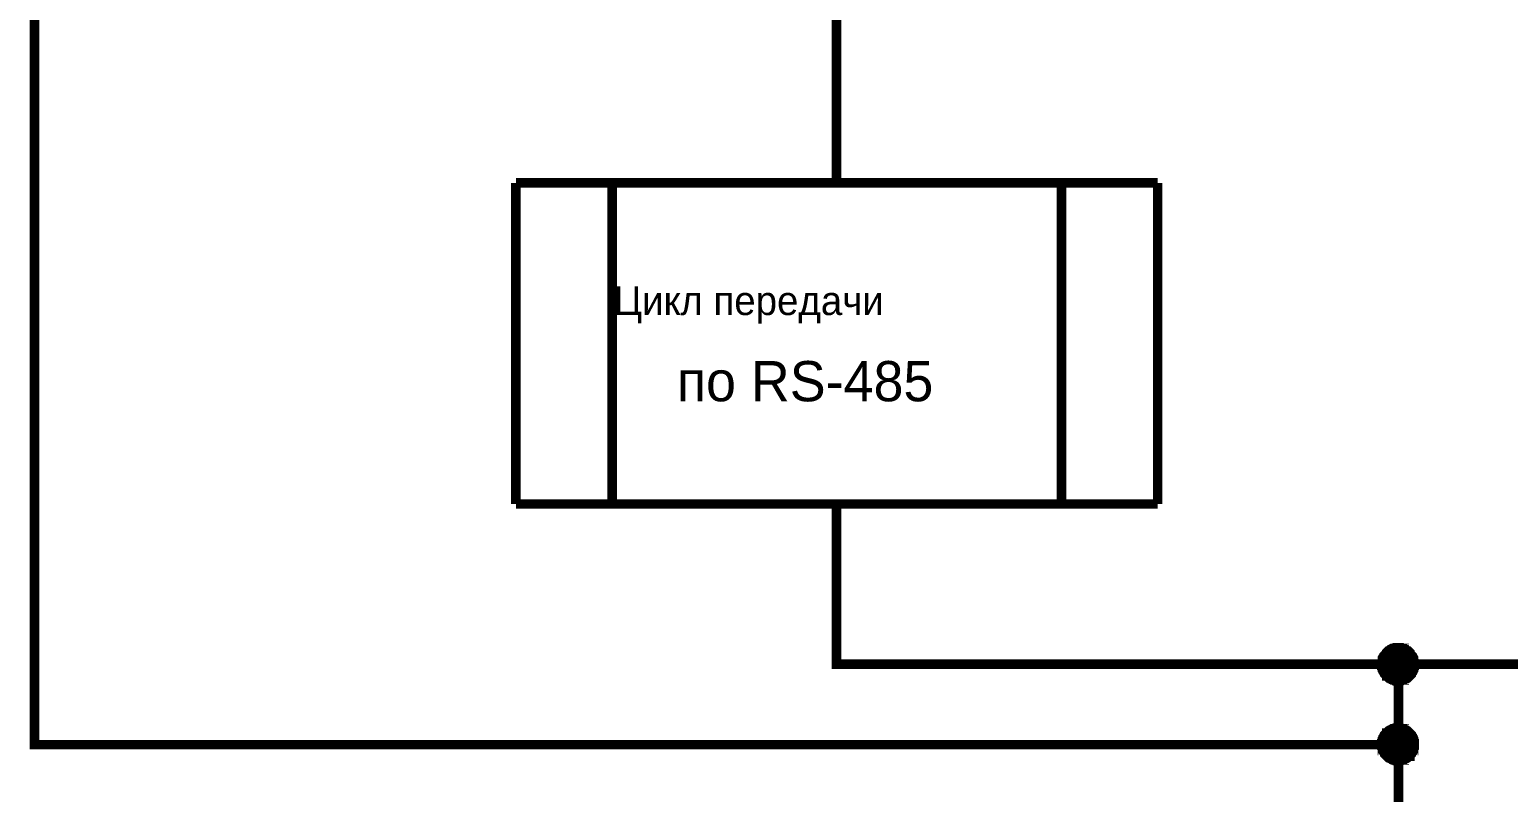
# Model space of a CAD drawing. Header units: inches. Extents: x 0 to 594, y 0 to 420.
# Drawn here: x 509.86 to 555.95, y 86 to 109.78 of the extents above; entities that cross this region are included whole.
import ezdxf

# ---------------------------------------------------------------- set-up
doc = ezdxf.new("R2010")
doc.units = ezdxf.units.IN
doc.layers.add('Sheet', color=255, linetype='Continuous')

msp = doc.modelspace()

# ---------------------------------------------------------------- linework, layer by layer
at = {"layer": 'Sheet'}
for points, const_width in [([(542.507, 232.487), (510.007, 232.487), (510.007, 87.485), (552.519, 87.485)], 0.3), ([(572.52, 132.482), (572.52, 89.994), (552.519, 89.994)], 0.3), ([(535.003, 114.989), (535.003, 105)], 0.3), ([(525.014, 94.988), (525.014, 105)], 0.3), ([(525.014, 105), (545.015, 105)], 0.3), ([(528.015, 105), (528.015, 94.988)], 0.3), ([(542.014, 105), (542.014, 94.988)], 0.3), ([(545.015, 105), (545.015, 94.988)], 0.3), ([(545.015, 94.988), (525.014, 94.988)], 0.3), ([(535.003, 94.988), (535.003, 89.994), (552.519, 89.994), (552.519, 87.485), (552.519, 84.999)], 0.3), ([(552.003, 89.994), (552.003, 90.016), (552.003, 90.038), (552.003, 90.061), (552.003, 90.083), (552.026, 90.128), (552.026, 90.15), (552.026, 90.173), (552.048, 90.195), (552.048, 90.218), (552.071, 90.24), (552.071, 90.262), (552.093, 90.285), (552.093, 90.285), (552.115, 90.307), (552.138, 90.33), (552.16, 90.352), (552.16, 90.374), (552.183, 90.397), (552.205, 90.397), (552.227, 90.419), (552.25, 90.442), (552.272, 90.442), (552.295, 90.464), (552.317, 90.464), (552.339, 90.486), (552.362, 90.486), (552.384, 90.486), (552.407, 90.509), (552.429, 90.509), (552.474, 90.509), (552.496, 90.509), (552.519, 90.509)], 0.3), ([(552.003, 89.994), (552.003, 90.016), (552.003, 90.038), (552.003, 90.061), (552.003, 90.083), (552.026, 90.128), (552.026, 90.15), (552.026, 90.173), (552.048, 90.195), (552.048, 90.218), (552.071, 90.24), (552.071, 90.262), (552.093, 90.285), (552.093, 90.285), (552.115, 90.307), (552.138, 90.33), (552.16, 90.352), (552.16, 90.374), (552.183, 90.397), (552.205, 90.397), (552.227, 90.419), (552.25, 90.442), (552.272, 90.442), (552.295, 90.464), (552.317, 90.464), (552.339, 90.486), (552.362, 90.486), (552.384, 90.486), (552.407, 90.509), (552.429, 90.509), (552.474, 90.509), (552.496, 90.509), (552.519, 90.509)], 0.3), ([(552.003, 89.994), (552.003, 90.016), (552.003, 90.038), (552.003, 90.061), (552.003, 90.083), (552.026, 90.128), (552.026, 90.15), (552.026, 90.173), (552.048, 90.195), (552.048, 90.218), (552.071, 90.24), (552.071, 90.262), (552.093, 90.285), (552.093, 90.285), (552.115, 90.307), (552.138, 90.33), (552.16, 90.352), (552.16, 90.374), (552.183, 90.397), (552.205, 90.397), (552.227, 90.419), (552.25, 90.442), (552.272, 90.442), (552.295, 90.464), (552.317, 90.464), (552.339, 90.486), (552.362, 90.486), (552.384, 90.486), (552.407, 90.509), (552.429, 90.509), (552.474, 90.509), (552.496, 90.509), (552.519, 90.509)], 0.3), ([(552.003, 89.994), (552.003, 90.016), (552.003, 90.038), (552.003, 90.061), (552.003, 90.083), (552.026, 90.128), (552.026, 90.15), (552.026, 90.173), (552.048, 90.195), (552.048, 90.218), (552.071, 90.24), (552.071, 90.262), (552.093, 90.285), (552.093, 90.285), (552.115, 90.307), (552.138, 90.33), (552.16, 90.352), (552.16, 90.374), (552.183, 90.397), (552.205, 90.397), (552.227, 90.419), (552.25, 90.442), (552.272, 90.442), (552.295, 90.464), (552.317, 90.464), (552.339, 90.486), (552.362, 90.486), (552.384, 90.486), (552.407, 90.509), (552.429, 90.509), (552.474, 90.509), (552.496, 90.509), (552.519, 90.509)], 0.3), ([(552.003, 89.994), (552.003, 90.016), (552.003, 90.038), (552.003, 90.061), (552.003, 90.083), (552.026, 90.128), (552.026, 90.15), (552.026, 90.173), (552.048, 90.195), (552.048, 90.218), (552.071, 90.24), (552.071, 90.262), (552.093, 90.285), (552.093, 90.285), (552.115, 90.307), (552.138, 90.33), (552.16, 90.352), (552.16, 90.374), (552.183, 90.397), (552.205, 90.397), (552.227, 90.419), (552.25, 90.442), (552.272, 90.442), (552.295, 90.464), (552.317, 90.464), (552.339, 90.486), (552.362, 90.486), (552.384, 90.486), (552.407, 90.509), (552.429, 90.509), (552.474, 90.509), (552.496, 90.509), (552.519, 90.509)], 0.0991), ([(552.003, 89.994), (552.003, 90.016), (552.003, 90.038), (552.003, 90.061), (552.003, 90.083), (552.026, 90.128), (552.026, 90.15), (552.026, 90.173), (552.048, 90.195), (552.048, 90.218), (552.071, 90.24), (552.071, 90.262), (552.093, 90.285), (552.093, 90.285), (552.115, 90.307), (552.138, 90.33), (552.16, 90.352), (552.16, 90.374), (552.183, 90.397), (552.205, 90.397), (552.227, 90.419), (552.25, 90.442), (552.272, 90.442), (552.295, 90.464), (552.317, 90.464), (552.339, 90.486), (552.362, 90.486), (552.384, 90.486), (552.407, 90.509), (552.429, 90.509), (552.474, 90.509), (552.496, 90.509), (552.519, 90.509)], 0.0991), ([(552.003, 89.994), (552.003, 90.016), (552.003, 90.038), (552.003, 90.061), (552.003, 90.083), (552.026, 90.128), (552.026, 90.15), (552.026, 90.173), (552.048, 90.195), (552.048, 90.218), (552.071, 90.24), (552.071, 90.262), (552.093, 90.285), (552.093, 90.285), (552.115, 90.307), (552.138, 90.33), (552.16, 90.352), (552.16, 90.374), (552.183, 90.397), (552.205, 90.397), (552.227, 90.419), (552.25, 90.442), (552.272, 90.442), (552.295, 90.464), (552.317, 90.464), (552.339, 90.486), (552.362, 90.486), (552.384, 90.486), (552.407, 90.509), (552.429, 90.509), (552.474, 90.509), (552.496, 90.509), (552.519, 90.509)], 0.0991), ([(552.003, 89.994), (552.003, 90.016), (552.003, 90.038), (552.003, 90.061), (552.003, 90.083), (552.026, 90.128), (552.026, 90.15), (552.026, 90.173), (552.048, 90.195), (552.048, 90.218), (552.071, 90.24), (552.071, 90.262), (552.093, 90.285), (552.093, 90.285), (552.115, 90.307), (552.138, 90.33), (552.16, 90.352), (552.16, 90.374), (552.183, 90.397), (552.205, 90.397), (552.227, 90.419), (552.25, 90.442), (552.272, 90.442), (552.295, 90.464), (552.317, 90.464), (552.339, 90.486), (552.362, 90.486), (552.384, 90.486), (552.407, 90.509), (552.429, 90.509), (552.474, 90.509), (552.496, 90.509), (552.519, 90.509)], 0.0991), ([(552.519, 90.509), (552.519, 90.509)], 0.3), ([(552.519, 90.509), (552.541, 90.509), (552.563, 90.509), (552.586, 90.509), (552.608, 90.509), (552.631, 90.486), (552.653, 90.486), (552.698, 90.486), (552.698, 90.464), (552.72, 90.464), (552.743, 90.442), (552.765, 90.442), (552.787, 90.419), (552.81, 90.397), (552.832, 90.397), (552.855, 90.374), (552.877, 90.352), (552.877, 90.33), (552.899, 90.307), (552.922, 90.285), (552.922, 90.285), (552.944, 90.262), (552.944, 90.24), (552.967, 90.218), (552.967, 90.195), (552.989, 90.173), (552.989, 90.15), (552.989, 90.128), (553.011, 90.083), (553.011, 90.061), (553.011, 90.038), (553.011, 90.016), (553.011, 89.994)], 0.3), ([(552.519, 90.509), (552.519, 90.509)], 0.3), ([(552.519, 90.509), (552.541, 90.509), (552.563, 90.509), (552.586, 90.509), (552.608, 90.509), (552.631, 90.486), (552.653, 90.486), (552.698, 90.486), (552.698, 90.464), (552.72, 90.464), (552.743, 90.442), (552.765, 90.442), (552.787, 90.419), (552.81, 90.397), (552.832, 90.397), (552.855, 90.374), (552.877, 90.352), (552.877, 90.33), (552.899, 90.307), (552.922, 90.285), (552.922, 90.285), (552.944, 90.262), (552.944, 90.24), (552.967, 90.218), (552.967, 90.195), (552.989, 90.173), (552.989, 90.15), (552.989, 90.128), (553.011, 90.083), (553.011, 90.061), (553.011, 90.038), (553.011, 90.016), (553.011, 89.994)], 0.3), ([(552.519, 90.509), (552.519, 90.509)], 0.3), ([(552.519, 90.509), (552.541, 90.509), (552.563, 90.509), (552.586, 90.509), (552.608, 90.509), (552.631, 90.486), (552.653, 90.486), (552.698, 90.486), (552.698, 90.464), (552.72, 90.464), (552.743, 90.442), (552.765, 90.442), (552.787, 90.419), (552.81, 90.397), (552.832, 90.397), (552.855, 90.374), (552.877, 90.352), (552.877, 90.33), (552.899, 90.307), (552.922, 90.285), (552.922, 90.285), (552.944, 90.262), (552.944, 90.24), (552.967, 90.218), (552.967, 90.195), (552.989, 90.173), (552.989, 90.15), (552.989, 90.128), (553.011, 90.083), (553.011, 90.061), (553.011, 90.038), (553.011, 90.016), (553.011, 89.994)], 0.3), ([(552.519, 90.509), (552.519, 90.509)], 0.3), ([(552.519, 90.509), (552.541, 90.509), (552.563, 90.509), (552.586, 90.509), (552.608, 90.509), (552.631, 90.486), (552.653, 90.486), (552.698, 90.486), (552.698, 90.464), (552.72, 90.464), (552.743, 90.442), (552.765, 90.442), (552.787, 90.419), (552.81, 90.397), (552.832, 90.397), (552.855, 90.374), (552.877, 90.352), (552.877, 90.33), (552.899, 90.307), (552.922, 90.285), (552.922, 90.285), (552.944, 90.262), (552.944, 90.24), (552.967, 90.218), (552.967, 90.195), (552.989, 90.173), (552.989, 90.15), (552.989, 90.128), (553.011, 90.083), (553.011, 90.061), (553.011, 90.038), (553.011, 90.016), (553.011, 89.994)], 0.3), ([(552.519, 90.509), (552.519, 90.509)], 0.0991), ([(552.519, 90.509), (552.541, 90.509), (552.563, 90.509), (552.586, 90.509), (552.608, 90.509), (552.631, 90.486), (552.653, 90.486), (552.698, 90.486), (552.698, 90.464), (552.72, 90.464), (552.743, 90.442), (552.765, 90.442), (552.787, 90.419), (552.81, 90.397), (552.832, 90.397), (552.855, 90.374), (552.877, 90.352), (552.877, 90.33), (552.899, 90.307), (552.922, 90.285), (552.922, 90.285), (552.944, 90.262), (552.944, 90.24), (552.967, 90.218), (552.967, 90.195), (552.989, 90.173), (552.989, 90.15), (552.989, 90.128), (553.011, 90.083), (553.011, 90.061), (553.011, 90.038), (553.011, 90.016), (553.011, 89.994)], 0.0991), ([(552.519, 90.509), (552.519, 90.509)], 0.0991), ([(552.519, 90.509), (552.541, 90.509), (552.563, 90.509), (552.586, 90.509), (552.608, 90.509), (552.631, 90.486), (552.653, 90.486), (552.698, 90.486), (552.698, 90.464), (552.72, 90.464), (552.743, 90.442), (552.765, 90.442), (552.787, 90.419), (552.81, 90.397), (552.832, 90.397), (552.855, 90.374), (552.877, 90.352), (552.877, 90.33), (552.899, 90.307), (552.922, 90.285), (552.922, 90.285), (552.944, 90.262), (552.944, 90.24), (552.967, 90.218), (552.967, 90.195), (552.989, 90.173), (552.989, 90.15), (552.989, 90.128), (553.011, 90.083), (553.011, 90.061), (553.011, 90.038), (553.011, 90.016), (553.011, 89.994)], 0.0991), ([(552.519, 90.509), (552.519, 90.509)], 0.0991), ([(552.519, 90.509), (552.541, 90.509), (552.563, 90.509), (552.586, 90.509), (552.608, 90.509), (552.631, 90.486), (552.653, 90.486), (552.698, 90.486), (552.698, 90.464), (552.72, 90.464), (552.743, 90.442), (552.765, 90.442), (552.787, 90.419), (552.81, 90.397), (552.832, 90.397), (552.855, 90.374), (552.877, 90.352), (552.877, 90.33), (552.899, 90.307), (552.922, 90.285), (552.922, 90.285), (552.944, 90.262), (552.944, 90.24), (552.967, 90.218), (552.967, 90.195), (552.989, 90.173), (552.989, 90.15), (552.989, 90.128), (553.011, 90.083), (553.011, 90.061), (553.011, 90.038), (553.011, 90.016), (553.011, 89.994)], 0.0991), ([(552.519, 90.509), (552.519, 90.509)], 0.0991), ([(552.519, 90.509), (552.541, 90.509), (552.563, 90.509), (552.586, 90.509), (552.608, 90.509), (552.631, 90.486), (552.653, 90.486), (552.698, 90.486), (552.698, 90.464), (552.72, 90.464), (552.743, 90.442), (552.765, 90.442), (552.787, 90.419), (552.81, 90.397), (552.832, 90.397), (552.855, 90.374), (552.877, 90.352), (552.877, 90.33), (552.899, 90.307), (552.922, 90.285), (552.922, 90.285), (552.944, 90.262), (552.944, 90.24), (552.967, 90.218), (552.967, 90.195), (552.989, 90.173), (552.989, 90.15), (552.989, 90.128), (553.011, 90.083), (553.011, 90.061), (553.011, 90.038), (553.011, 90.016), (553.011, 89.994)], 0.0991), ([(552.519, 89.478), (552.496, 89.478), (552.474, 89.478), (552.429, 89.478), (552.407, 89.478), (552.384, 89.501), (552.362, 89.501), (552.339, 89.501), (552.317, 89.523), (552.295, 89.523), (552.272, 89.546), (552.25, 89.546), (552.227, 89.568), (552.205, 89.568), (552.183, 89.59), (552.16, 89.613), (552.16, 89.635), (552.138, 89.635), (552.115, 89.658), (552.093, 89.68), (552.093, 89.702), (552.071, 89.725), (552.071, 89.747), (552.048, 89.77), (552.048, 89.792), (552.026, 89.814), (552.026, 89.837), (552.026, 89.859), (552.003, 89.882), (552.003, 89.904), (552.003, 89.949), (552.003, 89.971), (552.003, 89.994)], 0.3), ([(552.003, 89.994), (552.003, 89.994)], 0.3), ([(552.519, 89.478), (552.496, 89.478), (552.474, 89.478), (552.429, 89.478), (552.407, 89.478), (552.384, 89.501), (552.362, 89.501), (552.339, 89.501), (552.317, 89.523), (552.295, 89.523), (552.272, 89.546), (552.25, 89.546), (552.227, 89.568), (552.205, 89.568), (552.183, 89.59), (552.16, 89.613), (552.16, 89.635), (552.138, 89.635), (552.115, 89.658), (552.093, 89.68), (552.093, 89.702), (552.071, 89.725), (552.071, 89.747), (552.048, 89.77), (552.048, 89.792), (552.026, 89.814), (552.026, 89.837), (552.026, 89.859), (552.003, 89.882), (552.003, 89.904), (552.003, 89.949), (552.003, 89.971), (552.003, 89.994)], 0.3), ([(552.003, 89.994), (552.003, 89.994)], 0.3), ([(552.519, 89.478), (552.496, 89.478), (552.474, 89.478), (552.429, 89.478), (552.407, 89.478), (552.384, 89.501), (552.362, 89.501), (552.339, 89.501), (552.317, 89.523), (552.295, 89.523), (552.272, 89.546), (552.25, 89.546), (552.227, 89.568), (552.205, 89.568), (552.183, 89.59), (552.16, 89.613), (552.16, 89.635), (552.138, 89.635), (552.115, 89.658), (552.093, 89.68), (552.093, 89.702), (552.071, 89.725), (552.071, 89.747), (552.048, 89.77), (552.048, 89.792), (552.026, 89.814), (552.026, 89.837), (552.026, 89.859), (552.003, 89.882), (552.003, 89.904), (552.003, 89.949), (552.003, 89.971), (552.003, 89.994)], 0.3), ([(552.003, 89.994), (552.003, 89.994)], 0.3), ([(552.519, 89.478), (552.496, 89.478), (552.474, 89.478), (552.429, 89.478), (552.407, 89.478), (552.384, 89.501), (552.362, 89.501), (552.339, 89.501), (552.317, 89.523), (552.295, 89.523), (552.272, 89.546), (552.25, 89.546), (552.227, 89.568), (552.205, 89.568), (552.183, 89.59), (552.16, 89.613), (552.16, 89.635), (552.138, 89.635), (552.115, 89.658), (552.093, 89.68), (552.093, 89.702), (552.071, 89.725), (552.071, 89.747), (552.048, 89.77), (552.048, 89.792), (552.026, 89.814), (552.026, 89.837), (552.026, 89.859), (552.003, 89.882), (552.003, 89.904), (552.003, 89.949), (552.003, 89.971), (552.003, 89.994)], 0.3), ([(552.003, 89.994), (552.003, 89.994)], 0.3), ([(552.519, 89.478), (552.496, 89.478), (552.474, 89.478), (552.429, 89.478), (552.407, 89.478), (552.384, 89.501), (552.362, 89.501), (552.339, 89.501), (552.317, 89.523), (552.295, 89.523), (552.272, 89.546), (552.25, 89.546), (552.227, 89.568), (552.205, 89.568), (552.183, 89.59), (552.16, 89.613), (552.16, 89.635), (552.138, 89.635), (552.115, 89.658), (552.093, 89.68), (552.093, 89.702), (552.071, 89.725), (552.071, 89.747), (552.048, 89.77), (552.048, 89.792), (552.026, 89.814), (552.026, 89.837), (552.026, 89.859), (552.003, 89.882), (552.003, 89.904), (552.003, 89.949), (552.003, 89.971), (552.003, 89.994)], 0.0991), ([(552.003, 89.994), (552.003, 89.994)], 0.0991), ([(552.519, 89.478), (552.496, 89.478), (552.474, 89.478), (552.429, 89.478), (552.407, 89.478), (552.384, 89.501), (552.362, 89.501), (552.339, 89.501), (552.317, 89.523), (552.295, 89.523), (552.272, 89.546), (552.25, 89.546), (552.227, 89.568), (552.205, 89.568), (552.183, 89.59), (552.16, 89.613), (552.16, 89.635), (552.138, 89.635), (552.115, 89.658), (552.093, 89.68), (552.093, 89.702), (552.071, 89.725), (552.071, 89.747), (552.048, 89.77), (552.048, 89.792), (552.026, 89.814), (552.026, 89.837), (552.026, 89.859), (552.003, 89.882), (552.003, 89.904), (552.003, 89.949), (552.003, 89.971), (552.003, 89.994)], 0.0991), ([(552.003, 89.994), (552.003, 89.994)], 0.0991), ([(552.519, 89.478), (552.496, 89.478), (552.474, 89.478), (552.429, 89.478), (552.407, 89.478), (552.384, 89.501), (552.362, 89.501), (552.339, 89.501), (552.317, 89.523), (552.295, 89.523), (552.272, 89.546), (552.25, 89.546), (552.227, 89.568), (552.205, 89.568), (552.183, 89.59), (552.16, 89.613), (552.16, 89.635), (552.138, 89.635), (552.115, 89.658), (552.093, 89.68), (552.093, 89.702), (552.071, 89.725), (552.071, 89.747), (552.048, 89.77), (552.048, 89.792), (552.026, 89.814), (552.026, 89.837), (552.026, 89.859), (552.003, 89.882), (552.003, 89.904), (552.003, 89.949), (552.003, 89.971), (552.003, 89.994)], 0.0991), ([(552.003, 89.994), (552.003, 89.994)], 0.0991), ([(552.519, 89.478), (552.496, 89.478), (552.474, 89.478), (552.429, 89.478), (552.407, 89.478), (552.384, 89.501), (552.362, 89.501), (552.339, 89.501), (552.317, 89.523), (552.295, 89.523), (552.272, 89.546), (552.25, 89.546), (552.227, 89.568), (552.205, 89.568), (552.183, 89.59), (552.16, 89.613), (552.16, 89.635), (552.138, 89.635), (552.115, 89.658), (552.093, 89.68), (552.093, 89.702), (552.071, 89.725), (552.071, 89.747), (552.048, 89.77), (552.048, 89.792), (552.026, 89.814), (552.026, 89.837), (552.026, 89.859), (552.003, 89.882), (552.003, 89.904), (552.003, 89.949), (552.003, 89.971), (552.003, 89.994)], 0.0991), ([(552.003, 89.994), (552.003, 89.994)], 0.0991), ([(553.011, 89.994), (553.011, 89.971), (553.011, 89.949), (553.011, 89.904), (553.011, 89.882), (552.989, 89.859), (552.989, 89.837), (552.989, 89.814), (552.967, 89.792), (552.967, 89.77), (552.944, 89.747), (552.944, 89.725), (552.922, 89.702), (552.922, 89.68), (552.899, 89.658), (552.877, 89.635), (552.877, 89.635), (552.855, 89.613), (552.832, 89.59), (552.81, 89.568), (552.787, 89.568), (552.765, 89.546), (552.743, 89.546), (552.72, 89.523), (552.698, 89.523), (552.698, 89.501), (552.653, 89.501), (552.631, 89.501), (552.608, 89.478), (552.586, 89.478), (552.563, 89.478), (552.541, 89.478), (552.519, 89.478)], 0.3), ([(553.011, 89.994), (553.011, 89.971), (553.011, 89.949), (553.011, 89.904), (553.011, 89.882), (552.989, 89.859), (552.989, 89.837), (552.989, 89.814), (552.967, 89.792), (552.967, 89.77), (552.944, 89.747), (552.944, 89.725), (552.922, 89.702), (552.922, 89.68), (552.899, 89.658), (552.877, 89.635), (552.877, 89.635), (552.855, 89.613), (552.832, 89.59), (552.81, 89.568), (552.787, 89.568), (552.765, 89.546), (552.743, 89.546), (552.72, 89.523), (552.698, 89.523), (552.698, 89.501), (552.653, 89.501), (552.631, 89.501), (552.608, 89.478), (552.586, 89.478), (552.563, 89.478), (552.541, 89.478), (552.519, 89.478)], 0.3), ([(553.011, 89.994), (553.011, 89.971), (553.011, 89.949), (553.011, 89.904), (553.011, 89.882), (552.989, 89.859), (552.989, 89.837), (552.989, 89.814), (552.967, 89.792), (552.967, 89.77), (552.944, 89.747), (552.944, 89.725), (552.922, 89.702), (552.922, 89.68), (552.899, 89.658), (552.877, 89.635), (552.877, 89.635), (552.855, 89.613), (552.832, 89.59), (552.81, 89.568), (552.787, 89.568), (552.765, 89.546), (552.743, 89.546), (552.72, 89.523), (552.698, 89.523), (552.698, 89.501), (552.653, 89.501), (552.631, 89.501), (552.608, 89.478), (552.586, 89.478), (552.563, 89.478), (552.541, 89.478), (552.519, 89.478)], 0.3), ([(553.011, 89.994), (553.011, 89.971), (553.011, 89.949), (553.011, 89.904), (553.011, 89.882), (552.989, 89.859), (552.989, 89.837), (552.989, 89.814), (552.967, 89.792), (552.967, 89.77), (552.944, 89.747), (552.944, 89.725), (552.922, 89.702), (552.922, 89.68), (552.899, 89.658), (552.877, 89.635), (552.877, 89.635), (552.855, 89.613), (552.832, 89.59), (552.81, 89.568), (552.787, 89.568), (552.765, 89.546), (552.743, 89.546), (552.72, 89.523), (552.698, 89.523), (552.698, 89.501), (552.653, 89.501), (552.631, 89.501), (552.608, 89.478), (552.586, 89.478), (552.563, 89.478), (552.541, 89.478), (552.519, 89.478)], 0.3), ([(553.011, 89.994), (553.011, 89.971), (553.011, 89.949), (553.011, 89.904), (553.011, 89.882), (552.989, 89.859), (552.989, 89.837), (552.989, 89.814), (552.967, 89.792), (552.967, 89.77), (552.944, 89.747), (552.944, 89.725), (552.922, 89.702), (552.922, 89.68), (552.899, 89.658), (552.877, 89.635), (552.877, 89.635), (552.855, 89.613), (552.832, 89.59), (552.81, 89.568), (552.787, 89.568), (552.765, 89.546), (552.743, 89.546), (552.72, 89.523), (552.698, 89.523), (552.698, 89.501), (552.653, 89.501), (552.631, 89.501), (552.608, 89.478), (552.586, 89.478), (552.563, 89.478), (552.541, 89.478), (552.519, 89.478)], 0.0991), ([(553.011, 89.994), (553.011, 89.971), (553.011, 89.949), (553.011, 89.904), (553.011, 89.882), (552.989, 89.859), (552.989, 89.837), (552.989, 89.814), (552.967, 89.792), (552.967, 89.77), (552.944, 89.747), (552.944, 89.725), (552.922, 89.702), (552.922, 89.68), (552.899, 89.658), (552.877, 89.635), (552.877, 89.635), (552.855, 89.613), (552.832, 89.59), (552.81, 89.568), (552.787, 89.568), (552.765, 89.546), (552.743, 89.546), (552.72, 89.523), (552.698, 89.523), (552.698, 89.501), (552.653, 89.501), (552.631, 89.501), (552.608, 89.478), (552.586, 89.478), (552.563, 89.478), (552.541, 89.478), (552.519, 89.478)], 0.0991), ([(553.011, 89.994), (553.011, 89.971), (553.011, 89.949), (553.011, 89.904), (553.011, 89.882), (552.989, 89.859), (552.989, 89.837), (552.989, 89.814), (552.967, 89.792), (552.967, 89.77), (552.944, 89.747), (552.944, 89.725), (552.922, 89.702), (552.922, 89.68), (552.899, 89.658), (552.877, 89.635), (552.877, 89.635), (552.855, 89.613), (552.832, 89.59), (552.81, 89.568), (552.787, 89.568), (552.765, 89.546), (552.743, 89.546), (552.72, 89.523), (552.698, 89.523), (552.698, 89.501), (552.653, 89.501), (552.631, 89.501), (552.608, 89.478), (552.586, 89.478), (552.563, 89.478), (552.541, 89.478), (552.519, 89.478)], 0.0991), ([(553.011, 89.994), (553.011, 89.971), (553.011, 89.949), (553.011, 89.904), (553.011, 89.882), (552.989, 89.859), (552.989, 89.837), (552.989, 89.814), (552.967, 89.792), (552.967, 89.77), (552.944, 89.747), (552.944, 89.725), (552.922, 89.702), (552.922, 89.68), (552.899, 89.658), (552.877, 89.635), (552.877, 89.635), (552.855, 89.613), (552.832, 89.59), (552.81, 89.568), (552.787, 89.568), (552.765, 89.546), (552.743, 89.546), (552.72, 89.523), (552.698, 89.523), (552.698, 89.501), (552.653, 89.501), (552.631, 89.501), (552.608, 89.478), (552.586, 89.478), (552.563, 89.478), (552.541, 89.478), (552.519, 89.478)], 0.0991), ([(553.011, 89.994), (553.011, 89.994), (553.011, 89.994), (553.011, 89.994), (553.011, 89.994), (553.011, 89.994), (553.011, 89.994), (553.011, 89.994), (553.011, 89.994), (553.011, 89.994), (553.011, 89.994), (553.011, 89.994), (553.011, 89.994), (553.011, 89.994), (553.011, 89.994), (553.011, 89.994), (553.011, 89.994), (553.011, 89.994), (553.011, 89.994), (553.011, 89.994), (553.011, 89.994), (553.011, 89.994), (553.011, 89.994), (553.011, 89.994), (553.011, 89.994), (553.011, 89.994), (553.011, 89.994), (553.011, 89.994), (553.011, 89.994), (553.011, 89.994), (553.011, 89.994), (553.011, 89.994), (553.011, 89.994)], 0.3), ([(553.011, 89.994), (553.011, 89.994)], 0.3), ([(553.011, 89.994), (553.011, 89.994), (553.011, 89.994), (553.011, 89.994), (553.011, 89.994), (553.011, 89.994), (553.011, 89.994), (553.011, 89.994), (553.011, 89.994), (553.011, 89.994), (553.011, 89.994), (553.011, 89.994), (553.011, 89.994), (553.011, 89.994), (553.011, 89.994), (553.011, 89.994), (553.011, 89.994), (553.011, 89.994), (553.011, 89.994), (553.011, 89.994), (553.011, 89.994), (553.011, 89.994), (553.011, 89.994), (553.011, 89.994), (553.011, 89.994), (553.011, 89.994), (553.011, 89.994), (553.011, 89.994), (553.011, 89.994), (553.011, 89.994), (553.011, 89.994), (553.011, 89.994), (553.011, 89.994)], 0.3), ([(553.011, 89.994), (553.011, 89.994)], 0.3), ([(553.011, 89.994), (553.011, 89.994), (553.011, 89.994), (553.011, 89.994), (553.011, 89.994), (553.011, 89.994), (553.011, 89.994), (553.011, 89.994), (553.011, 89.994), (553.011, 89.994), (553.011, 89.994), (553.011, 89.994), (553.011, 89.994), (553.011, 89.994), (553.011, 89.994), (553.011, 89.994), (553.011, 89.994), (553.011, 89.994), (553.011, 89.994), (553.011, 89.994), (553.011, 89.994), (553.011, 89.994), (553.011, 89.994), (553.011, 89.994), (553.011, 89.994), (553.011, 89.994), (553.011, 89.994), (553.011, 89.994), (553.011, 89.994), (553.011, 89.994), (553.011, 89.994), (553.011, 89.994), (553.011, 89.994)], 0.3), ([(553.011, 89.994), (553.011, 89.994)], 0.3), ([(553.011, 89.994), (553.011, 89.994), (553.011, 89.994), (553.011, 89.994), (553.011, 89.994), (553.011, 89.994), (553.011, 89.994), (553.011, 89.994), (553.011, 89.994), (553.011, 89.994), (553.011, 89.994), (553.011, 89.994), (553.011, 89.994), (553.011, 89.994), (553.011, 89.994), (553.011, 89.994), (553.011, 89.994), (553.011, 89.994), (553.011, 89.994), (553.011, 89.994), (553.011, 89.994), (553.011, 89.994), (553.011, 89.994), (553.011, 89.994), (553.011, 89.994), (553.011, 89.994), (553.011, 89.994), (553.011, 89.994), (553.011, 89.994), (553.011, 89.994), (553.011, 89.994), (553.011, 89.994), (553.011, 89.994)], 0.3), ([(553.011, 89.994), (553.011, 89.994)], 0.3), ([(553.011, 89.994), (553.011, 89.994), (553.011, 89.994), (553.011, 89.994), (553.011, 89.994), (553.011, 89.994), (553.011, 89.994), (553.011, 89.994), (553.011, 89.994), (553.011, 89.994), (553.011, 89.994), (553.011, 89.994), (553.011, 89.994), (553.011, 89.994), (553.011, 89.994), (553.011, 89.994), (553.011, 89.994), (553.011, 89.994), (553.011, 89.994), (553.011, 89.994), (553.011, 89.994), (553.011, 89.994), (553.011, 89.994), (553.011, 89.994), (553.011, 89.994), (553.011, 89.994), (553.011, 89.994), (553.011, 89.994), (553.011, 89.994), (553.011, 89.994), (553.011, 89.994), (553.011, 89.994), (553.011, 89.994)], 0.0991), ([(553.011, 89.994), (553.011, 89.994)], 0.0991), ([(553.011, 89.994), (553.011, 89.994), (553.011, 89.994), (553.011, 89.994), (553.011, 89.994), (553.011, 89.994), (553.011, 89.994), (553.011, 89.994), (553.011, 89.994), (553.011, 89.994), (553.011, 89.994), (553.011, 89.994), (553.011, 89.994), (553.011, 89.994), (553.011, 89.994), (553.011, 89.994), (553.011, 89.994), (553.011, 89.994), (553.011, 89.994), (553.011, 89.994), (553.011, 89.994), (553.011, 89.994), (553.011, 89.994), (553.011, 89.994), (553.011, 89.994), (553.011, 89.994), (553.011, 89.994), (553.011, 89.994), (553.011, 89.994), (553.011, 89.994), (553.011, 89.994), (553.011, 89.994), (553.011, 89.994)], 0.0991), ([(553.011, 89.994), (553.011, 89.994)], 0.0991), ([(553.011, 89.994), (553.011, 89.994), (553.011, 89.994), (553.011, 89.994), (553.011, 89.994), (553.011, 89.994), (553.011, 89.994), (553.011, 89.994), (553.011, 89.994), (553.011, 89.994), (553.011, 89.994), (553.011, 89.994), (553.011, 89.994), (553.011, 89.994), (553.011, 89.994), (553.011, 89.994), (553.011, 89.994), (553.011, 89.994), (553.011, 89.994), (553.011, 89.994), (553.011, 89.994), (553.011, 89.994), (553.011, 89.994), (553.011, 89.994), (553.011, 89.994), (553.011, 89.994), (553.011, 89.994), (553.011, 89.994), (553.011, 89.994), (553.011, 89.994), (553.011, 89.994), (553.011, 89.994), (553.011, 89.994)], 0.0991), ([(553.011, 89.994), (553.011, 89.994)], 0.0991), ([(553.011, 89.994), (553.011, 89.994), (553.011, 89.994), (553.011, 89.994), (553.011, 89.994), (553.011, 89.994), (553.011, 89.994), (553.011, 89.994), (553.011, 89.994), (553.011, 89.994), (553.011, 89.994), (553.011, 89.994), (553.011, 89.994), (553.011, 89.994), (553.011, 89.994), (553.011, 89.994), (553.011, 89.994), (553.011, 89.994), (553.011, 89.994), (553.011, 89.994), (553.011, 89.994), (553.011, 89.994), (553.011, 89.994), (553.011, 89.994), (553.011, 89.994), (553.011, 89.994), (553.011, 89.994), (553.011, 89.994), (553.011, 89.994), (553.011, 89.994), (553.011, 89.994), (553.011, 89.994), (553.011, 89.994)], 0.0991), ([(553.011, 89.994), (553.011, 89.994)], 0.0991), ([(552.003, 87.485), (552.003, 87.507), (552.003, 87.53), (552.003, 87.575), (552.003, 87.597), (552.026, 87.619), (552.026, 87.642), (552.026, 87.664), (552.048, 87.687), (552.048, 87.709), (552.071, 87.731), (552.071, 87.754), (552.093, 87.776), (552.093, 87.799), (552.115, 87.821), (552.138, 87.843), (552.16, 87.843), (552.16, 87.866), (552.183, 87.888), (552.205, 87.911), (552.227, 87.911), (552.25, 87.933), (552.272, 87.933), (552.295, 87.955), (552.317, 87.955), (552.339, 87.978), (552.362, 87.978), (552.384, 87.978), (552.407, 88), (552.429, 88), (552.474, 88), (552.496, 88), (552.519, 88)], 0.3), ([(552.003, 87.485), (552.003, 87.507), (552.003, 87.53), (552.003, 87.575), (552.003, 87.597), (552.026, 87.619), (552.026, 87.642), (552.026, 87.664), (552.048, 87.687), (552.048, 87.709), (552.071, 87.731), (552.071, 87.754), (552.093, 87.776), (552.093, 87.799), (552.115, 87.821), (552.138, 87.843), (552.16, 87.843), (552.16, 87.866), (552.183, 87.888), (552.205, 87.911), (552.227, 87.911), (552.25, 87.933), (552.272, 87.933), (552.295, 87.955), (552.317, 87.955), (552.339, 87.978), (552.362, 87.978), (552.384, 87.978), (552.407, 88), (552.429, 88), (552.474, 88), (552.496, 88), (552.519, 88)], 0.3), ([(552.003, 87.485), (552.003, 87.507), (552.003, 87.53), (552.003, 87.575), (552.003, 87.597), (552.026, 87.619), (552.026, 87.642), (552.026, 87.664), (552.048, 87.687), (552.048, 87.709), (552.071, 87.731), (552.071, 87.754), (552.093, 87.776), (552.093, 87.799), (552.115, 87.821), (552.138, 87.843), (552.16, 87.843), (552.16, 87.866), (552.183, 87.888), (552.205, 87.911), (552.227, 87.911), (552.25, 87.933), (552.272, 87.933), (552.295, 87.955), (552.317, 87.955), (552.339, 87.978), (552.362, 87.978), (552.384, 87.978), (552.407, 88), (552.429, 88), (552.474, 88), (552.496, 88), (552.519, 88)], 0.3), ([(552.003, 87.485), (552.003, 87.507), (552.003, 87.53), (552.003, 87.575), (552.003, 87.597), (552.026, 87.619), (552.026, 87.642), (552.026, 87.664), (552.048, 87.687), (552.048, 87.709), (552.071, 87.731), (552.071, 87.754), (552.093, 87.776), (552.093, 87.799), (552.115, 87.821), (552.138, 87.843), (552.16, 87.843), (552.16, 87.866), (552.183, 87.888), (552.205, 87.911), (552.227, 87.911), (552.25, 87.933), (552.272, 87.933), (552.295, 87.955), (552.317, 87.955), (552.339, 87.978), (552.362, 87.978), (552.384, 87.978), (552.407, 88), (552.429, 88), (552.474, 88), (552.496, 88), (552.519, 88)], 0.3), ([(552.003, 87.485), (552.003, 87.507), (552.003, 87.53), (552.003, 87.575), (552.003, 87.597), (552.026, 87.619), (552.026, 87.642), (552.026, 87.664), (552.048, 87.687), (552.048, 87.709), (552.071, 87.731), (552.071, 87.754), (552.093, 87.776), (552.093, 87.799), (552.115, 87.821), (552.138, 87.843), (552.16, 87.843), (552.16, 87.866), (552.183, 87.888), (552.205, 87.911), (552.227, 87.911), (552.25, 87.933), (552.272, 87.933), (552.295, 87.955), (552.317, 87.955), (552.339, 87.978), (552.362, 87.978), (552.384, 87.978), (552.407, 88), (552.429, 88), (552.474, 88), (552.496, 88), (552.519, 88)], 0.0991), ([(552.003, 87.485), (552.003, 87.507), (552.003, 87.53), (552.003, 87.575), (552.003, 87.597), (552.026, 87.619), (552.026, 87.642), (552.026, 87.664), (552.048, 87.687), (552.048, 87.709), (552.071, 87.731), (552.071, 87.754), (552.093, 87.776), (552.093, 87.799), (552.115, 87.821), (552.138, 87.843), (552.16, 87.843), (552.16, 87.866), (552.183, 87.888), (552.205, 87.911), (552.227, 87.911), (552.25, 87.933), (552.272, 87.933), (552.295, 87.955), (552.317, 87.955), (552.339, 87.978), (552.362, 87.978), (552.384, 87.978), (552.407, 88), (552.429, 88), (552.474, 88), (552.496, 88), (552.519, 88)], 0.0991), ([(552.003, 87.485), (552.003, 87.507), (552.003, 87.53), (552.003, 87.575), (552.003, 87.597), (552.026, 87.619), (552.026, 87.642), (552.026, 87.664), (552.048, 87.687), (552.048, 87.709), (552.071, 87.731), (552.071, 87.754), (552.093, 87.776), (552.093, 87.799), (552.115, 87.821), (552.138, 87.843), (552.16, 87.843), (552.16, 87.866), (552.183, 87.888), (552.205, 87.911), (552.227, 87.911), (552.25, 87.933), (552.272, 87.933), (552.295, 87.955), (552.317, 87.955), (552.339, 87.978), (552.362, 87.978), (552.384, 87.978), (552.407, 88), (552.429, 88), (552.474, 88), (552.496, 88), (552.519, 88)], 0.0991), ([(552.003, 87.485), (552.003, 87.507), (552.003, 87.53), (552.003, 87.575), (552.003, 87.597), (552.026, 87.619), (552.026, 87.642), (552.026, 87.664), (552.048, 87.687), (552.048, 87.709), (552.071, 87.731), (552.071, 87.754), (552.093, 87.776), (552.093, 87.799), (552.115, 87.821), (552.138, 87.843), (552.16, 87.843), (552.16, 87.866), (552.183, 87.888), (552.205, 87.911), (552.227, 87.911), (552.25, 87.933), (552.272, 87.933), (552.295, 87.955), (552.317, 87.955), (552.339, 87.978), (552.362, 87.978), (552.384, 87.978), (552.407, 88), (552.429, 88), (552.474, 88), (552.496, 88), (552.519, 88)], 0.0991), ([(552.519, 88), (552.519, 88)], 0.3), ([(552.519, 88), (552.541, 88), (552.563, 88), (552.586, 88), (552.608, 88), (552.631, 87.978), (552.653, 87.978), (552.698, 87.978), (552.698, 87.955), (552.72, 87.955), (552.743, 87.933), (552.765, 87.933), (552.787, 87.911), (552.81, 87.911), (552.832, 87.888), (552.855, 87.866), (552.877, 87.843), (552.877, 87.843), (552.899, 87.821), (552.922, 87.799), (552.922, 87.776), (552.944, 87.754), (552.944, 87.731), (552.967, 87.709), (552.967, 87.687), (552.989, 87.664), (552.989, 87.642), (552.989, 87.619), (553.011, 87.597), (553.011, 87.575), (553.011, 87.53), (553.011, 87.507), (553.011, 87.485)], 0.3), ([(552.519, 88), (552.519, 88)], 0.3), ([(552.519, 88), (552.541, 88), (552.563, 88), (552.586, 88), (552.608, 88), (552.631, 87.978), (552.653, 87.978), (552.698, 87.978), (552.698, 87.955), (552.72, 87.955), (552.743, 87.933), (552.765, 87.933), (552.787, 87.911), (552.81, 87.911), (552.832, 87.888), (552.855, 87.866), (552.877, 87.843), (552.877, 87.843), (552.899, 87.821), (552.922, 87.799), (552.922, 87.776), (552.944, 87.754), (552.944, 87.731), (552.967, 87.709), (552.967, 87.687), (552.989, 87.664), (552.989, 87.642), (552.989, 87.619), (553.011, 87.597), (553.011, 87.575), (553.011, 87.53), (553.011, 87.507), (553.011, 87.485)], 0.3), ([(552.519, 88), (552.519, 88)], 0.3), ([(552.519, 88), (552.541, 88), (552.563, 88), (552.586, 88), (552.608, 88), (552.631, 87.978), (552.653, 87.978), (552.698, 87.978), (552.698, 87.955), (552.72, 87.955), (552.743, 87.933), (552.765, 87.933), (552.787, 87.911), (552.81, 87.911), (552.832, 87.888), (552.855, 87.866), (552.877, 87.843), (552.877, 87.843), (552.899, 87.821), (552.922, 87.799), (552.922, 87.776), (552.944, 87.754), (552.944, 87.731), (552.967, 87.709), (552.967, 87.687), (552.989, 87.664), (552.989, 87.642), (552.989, 87.619), (553.011, 87.597), (553.011, 87.575), (553.011, 87.53), (553.011, 87.507), (553.011, 87.485)], 0.3), ([(552.519, 88), (552.519, 88)], 0.3), ([(552.519, 88), (552.541, 88), (552.563, 88), (552.586, 88), (552.608, 88), (552.631, 87.978), (552.653, 87.978), (552.698, 87.978), (552.698, 87.955), (552.72, 87.955), (552.743, 87.933), (552.765, 87.933), (552.787, 87.911), (552.81, 87.911), (552.832, 87.888), (552.855, 87.866), (552.877, 87.843), (552.877, 87.843), (552.899, 87.821), (552.922, 87.799), (552.922, 87.776), (552.944, 87.754), (552.944, 87.731), (552.967, 87.709), (552.967, 87.687), (552.989, 87.664), (552.989, 87.642), (552.989, 87.619), (553.011, 87.597), (553.011, 87.575), (553.011, 87.53), (553.011, 87.507), (553.011, 87.485)], 0.3), ([(552.519, 88), (552.519, 88)], 0.0991), ([(552.519, 88), (552.541, 88), (552.563, 88), (552.586, 88), (552.608, 88), (552.631, 87.978), (552.653, 87.978), (552.698, 87.978), (552.698, 87.955), (552.72, 87.955), (552.743, 87.933), (552.765, 87.933), (552.787, 87.911), (552.81, 87.911), (552.832, 87.888), (552.855, 87.866), (552.877, 87.843), (552.877, 87.843), (552.899, 87.821), (552.922, 87.799), (552.922, 87.776), (552.944, 87.754), (552.944, 87.731), (552.967, 87.709), (552.967, 87.687), (552.989, 87.664), (552.989, 87.642), (552.989, 87.619), (553.011, 87.597), (553.011, 87.575), (553.011, 87.53), (553.011, 87.507), (553.011, 87.485)], 0.0991), ([(552.519, 88), (552.519, 88)], 0.0991), ([(552.519, 88), (552.541, 88), (552.563, 88), (552.586, 88), (552.608, 88), (552.631, 87.978), (552.653, 87.978), (552.698, 87.978), (552.698, 87.955), (552.72, 87.955), (552.743, 87.933), (552.765, 87.933), (552.787, 87.911), (552.81, 87.911), (552.832, 87.888), (552.855, 87.866), (552.877, 87.843), (552.877, 87.843), (552.899, 87.821), (552.922, 87.799), (552.922, 87.776), (552.944, 87.754), (552.944, 87.731), (552.967, 87.709), (552.967, 87.687), (552.989, 87.664), (552.989, 87.642), (552.989, 87.619), (553.011, 87.597), (553.011, 87.575), (553.011, 87.53), (553.011, 87.507), (553.011, 87.485)], 0.0991), ([(552.519, 88), (552.519, 88)], 0.0991), ([(552.519, 88), (552.541, 88), (552.563, 88), (552.586, 88), (552.608, 88), (552.631, 87.978), (552.653, 87.978), (552.698, 87.978), (552.698, 87.955), (552.72, 87.955), (552.743, 87.933), (552.765, 87.933), (552.787, 87.911), (552.81, 87.911), (552.832, 87.888), (552.855, 87.866), (552.877, 87.843), (552.877, 87.843), (552.899, 87.821), (552.922, 87.799), (552.922, 87.776), (552.944, 87.754), (552.944, 87.731), (552.967, 87.709), (552.967, 87.687), (552.989, 87.664), (552.989, 87.642), (552.989, 87.619), (553.011, 87.597), (553.011, 87.575), (553.011, 87.53), (553.011, 87.507), (553.011, 87.485)], 0.0991), ([(552.519, 88), (552.519, 88)], 0.0991), ([(552.519, 88), (552.541, 88), (552.563, 88), (552.586, 88), (552.608, 88), (552.631, 87.978), (552.653, 87.978), (552.698, 87.978), (552.698, 87.955), (552.72, 87.955), (552.743, 87.933), (552.765, 87.933), (552.787, 87.911), (552.81, 87.911), (552.832, 87.888), (552.855, 87.866), (552.877, 87.843), (552.877, 87.843), (552.899, 87.821), (552.922, 87.799), (552.922, 87.776), (552.944, 87.754), (552.944, 87.731), (552.967, 87.709), (552.967, 87.687), (552.989, 87.664), (552.989, 87.642), (552.989, 87.619), (553.011, 87.597), (553.011, 87.575), (553.011, 87.53), (553.011, 87.507), (553.011, 87.485)], 0.0991), ([(552.519, 86.992), (552.496, 86.992), (552.474, 86.992), (552.429, 86.992), (552.407, 86.992), (552.384, 87.015), (552.362, 87.015), (552.339, 87.015), (552.317, 87.037), (552.295, 87.037), (552.272, 87.06), (552.25, 87.06), (552.227, 87.082), (552.205, 87.082), (552.183, 87.104), (552.16, 87.127), (552.16, 87.127), (552.138, 87.149), (552.115, 87.172), (552.093, 87.194), (552.093, 87.216), (552.071, 87.239), (552.071, 87.261), (552.048, 87.283), (552.048, 87.306), (552.026, 87.306), (552.026, 87.351), (552.026, 87.373), (552.003, 87.395), (552.003, 87.418), (552.003, 87.44), (552.003, 87.463), (552.003, 87.485)], 0.3), ([(552.003, 87.485), (552.003, 87.485)], 0.3), ([(552.519, 86.992), (552.496, 86.992), (552.474, 86.992), (552.429, 86.992), (552.407, 86.992), (552.384, 87.015), (552.362, 87.015), (552.339, 87.015), (552.317, 87.037), (552.295, 87.037), (552.272, 87.06), (552.25, 87.06), (552.227, 87.082), (552.205, 87.082), (552.183, 87.104), (552.16, 87.127), (552.16, 87.127), (552.138, 87.149), (552.115, 87.172), (552.093, 87.194), (552.093, 87.216), (552.071, 87.239), (552.071, 87.261), (552.048, 87.283), (552.048, 87.306), (552.026, 87.306), (552.026, 87.351), (552.026, 87.373), (552.003, 87.395), (552.003, 87.418), (552.003, 87.44), (552.003, 87.463), (552.003, 87.485)], 0.3), ([(552.003, 87.485), (552.003, 87.485)], 0.3), ([(552.519, 86.992), (552.496, 86.992), (552.474, 86.992), (552.429, 86.992), (552.407, 86.992), (552.384, 87.015), (552.362, 87.015), (552.339, 87.015), (552.317, 87.037), (552.295, 87.037), (552.272, 87.06), (552.25, 87.06), (552.227, 87.082), (552.205, 87.082), (552.183, 87.104), (552.16, 87.127), (552.16, 87.127), (552.138, 87.149), (552.115, 87.172), (552.093, 87.194), (552.093, 87.216), (552.071, 87.239), (552.071, 87.261), (552.048, 87.283), (552.048, 87.306), (552.026, 87.306), (552.026, 87.351), (552.026, 87.373), (552.003, 87.395), (552.003, 87.418), (552.003, 87.44), (552.003, 87.463), (552.003, 87.485)], 0.3), ([(552.003, 87.485), (552.003, 87.485)], 0.3), ([(552.519, 86.992), (552.496, 86.992), (552.474, 86.992), (552.429, 86.992), (552.407, 86.992), (552.384, 87.015), (552.362, 87.015), (552.339, 87.015), (552.317, 87.037), (552.295, 87.037), (552.272, 87.06), (552.25, 87.06), (552.227, 87.082), (552.205, 87.082), (552.183, 87.104), (552.16, 87.127), (552.16, 87.127), (552.138, 87.149), (552.115, 87.172), (552.093, 87.194), (552.093, 87.216), (552.071, 87.239), (552.071, 87.261), (552.048, 87.283), (552.048, 87.306), (552.026, 87.306), (552.026, 87.351), (552.026, 87.373), (552.003, 87.395), (552.003, 87.418), (552.003, 87.44), (552.003, 87.463), (552.003, 87.485)], 0.3), ([(552.003, 87.485), (552.003, 87.485)], 0.3), ([(553.011, 87.485), (553.011, 87.463), (553.011, 87.44), (553.011, 87.418), (553.011, 87.395), (552.989, 87.373), (552.989, 87.351), (552.989, 87.306), (552.967, 87.306), (552.967, 87.283), (552.944, 87.261), (552.944, 87.239), (552.922, 87.216), (552.922, 87.194), (552.899, 87.172), (552.877, 87.149), (552.877, 87.127), (552.855, 87.127), (552.832, 87.104), (552.81, 87.082), (552.787, 87.082), (552.765, 87.06), (552.743, 87.06), (552.72, 87.037), (552.698, 87.037), (552.698, 87.015), (552.653, 87.015), (552.631, 87.015), (552.608, 86.992), (552.586, 86.992), (552.563, 86.992), (552.541, 86.992), (552.519, 86.992)], 0.3), ([(553.011, 87.485), (553.011, 87.463), (553.011, 87.44), (553.011, 87.418), (553.011, 87.395), (552.989, 87.373), (552.989, 87.351), (552.989, 87.306), (552.967, 87.306), (552.967, 87.283), (552.944, 87.261), (552.944, 87.239), (552.922, 87.216), (552.922, 87.194), (552.899, 87.172), (552.877, 87.149), (552.877, 87.127), (552.855, 87.127), (552.832, 87.104), (552.81, 87.082), (552.787, 87.082), (552.765, 87.06), (552.743, 87.06), (552.72, 87.037), (552.698, 87.037), (552.698, 87.015), (552.653, 87.015), (552.631, 87.015), (552.608, 86.992), (552.586, 86.992), (552.563, 86.992), (552.541, 86.992), (552.519, 86.992)], 0.3), ([(553.011, 87.485), (553.011, 87.463), (553.011, 87.44), (553.011, 87.418), (553.011, 87.395), (552.989, 87.373), (552.989, 87.351), (552.989, 87.306), (552.967, 87.306), (552.967, 87.283), (552.944, 87.261), (552.944, 87.239), (552.922, 87.216), (552.922, 87.194), (552.899, 87.172), (552.877, 87.149), (552.877, 87.127), (552.855, 87.127), (552.832, 87.104), (552.81, 87.082), (552.787, 87.082), (552.765, 87.06), (552.743, 87.06), (552.72, 87.037), (552.698, 87.037), (552.698, 87.015), (552.653, 87.015), (552.631, 87.015), (552.608, 86.992), (552.586, 86.992), (552.563, 86.992), (552.541, 86.992), (552.519, 86.992)], 0.3), ([(553.011, 87.485), (553.011, 87.463), (553.011, 87.44), (553.011, 87.418), (553.011, 87.395), (552.989, 87.373), (552.989, 87.351), (552.989, 87.306), (552.967, 87.306), (552.967, 87.283), (552.944, 87.261), (552.944, 87.239), (552.922, 87.216), (552.922, 87.194), (552.899, 87.172), (552.877, 87.149), (552.877, 87.127), (552.855, 87.127), (552.832, 87.104), (552.81, 87.082), (552.787, 87.082), (552.765, 87.06), (552.743, 87.06), (552.72, 87.037), (552.698, 87.037), (552.698, 87.015), (552.653, 87.015), (552.631, 87.015), (552.608, 86.992), (552.586, 86.992), (552.563, 86.992), (552.541, 86.992), (552.519, 86.992)], 0.3), ([(553.011, 87.485), (553.011, 87.485), (553.011, 87.485), (553.011, 87.485), (553.011, 87.485), (553.011, 87.485), (553.011, 87.485), (553.011, 87.485), (553.011, 87.485), (553.011, 87.485), (553.011, 87.485), (553.011, 87.485), (553.011, 87.485), (553.011, 87.485), (553.011, 87.485), (553.011, 87.485), (553.011, 87.485), (553.011, 87.485), (553.011, 87.485), (553.011, 87.485), (553.011, 87.485), (553.011, 87.485), (553.011, 87.485), (553.011, 87.485), (553.011, 87.485), (553.011, 87.485), (553.011, 87.485), (553.011, 87.485), (553.011, 87.485), (553.011, 87.485), (553.011, 87.485), (553.011, 87.485), (553.011, 87.485)], 0.3), ([(553.011, 87.485), (553.011, 87.485)], 0.3), ([(553.011, 87.485), (553.011, 87.485), (553.011, 87.485), (553.011, 87.485), (553.011, 87.485), (553.011, 87.485), (553.011, 87.485), (553.011, 87.485), (553.011, 87.485), (553.011, 87.485), (553.011, 87.485), (553.011, 87.485), (553.011, 87.485), (553.011, 87.485), (553.011, 87.485), (553.011, 87.485), (553.011, 87.485), (553.011, 87.485), (553.011, 87.485), (553.011, 87.485), (553.011, 87.485), (553.011, 87.485), (553.011, 87.485), (553.011, 87.485), (553.011, 87.485), (553.011, 87.485), (553.011, 87.485), (553.011, 87.485), (553.011, 87.485), (553.011, 87.485), (553.011, 87.485), (553.011, 87.485), (553.011, 87.485)], 0.3), ([(553.011, 87.485), (553.011, 87.485)], 0.3), ([(553.011, 87.485), (553.011, 87.485), (553.011, 87.485), (553.011, 87.485), (553.011, 87.485), (553.011, 87.485), (553.011, 87.485), (553.011, 87.485), (553.011, 87.485), (553.011, 87.485), (553.011, 87.485), (553.011, 87.485), (553.011, 87.485), (553.011, 87.485), (553.011, 87.485), (553.011, 87.485), (553.011, 87.485), (553.011, 87.485), (553.011, 87.485), (553.011, 87.485), (553.011, 87.485), (553.011, 87.485), (553.011, 87.485), (553.011, 87.485), (553.011, 87.485), (553.011, 87.485), (553.011, 87.485), (553.011, 87.485), (553.011, 87.485), (553.011, 87.485), (553.011, 87.485), (553.011, 87.485), (553.011, 87.485)], 0.3), ([(553.011, 87.485), (553.011, 87.485)], 0.3), ([(553.011, 87.485), (553.011, 87.485), (553.011, 87.485), (553.011, 87.485), (553.011, 87.485), (553.011, 87.485), (553.011, 87.485), (553.011, 87.485), (553.011, 87.485), (553.011, 87.485), (553.011, 87.485), (553.011, 87.485), (553.011, 87.485), (553.011, 87.485), (553.011, 87.485), (553.011, 87.485), (553.011, 87.485), (553.011, 87.485), (553.011, 87.485), (553.011, 87.485), (553.011, 87.485), (553.011, 87.485), (553.011, 87.485), (553.011, 87.485), (553.011, 87.485), (553.011, 87.485), (553.011, 87.485), (553.011, 87.485), (553.011, 87.485), (553.011, 87.485), (553.011, 87.485), (553.011, 87.485), (553.011, 87.485)], 0.3), ([(553.011, 87.485), (553.011, 87.485)], 0.3), ([(552.519, 86.992), (552.496, 86.992), (552.474, 86.992), (552.429, 86.992), (552.407, 86.992), (552.384, 87.015), (552.362, 87.015), (552.339, 87.015), (552.317, 87.037), (552.295, 87.037), (552.272, 87.06), (552.25, 87.06), (552.227, 87.082), (552.205, 87.082), (552.183, 87.104), (552.16, 87.127), (552.16, 87.127), (552.138, 87.149), (552.115, 87.172), (552.093, 87.194), (552.093, 87.216), (552.071, 87.239), (552.071, 87.261), (552.048, 87.283), (552.048, 87.306), (552.026, 87.306), (552.026, 87.351), (552.026, 87.373), (552.003, 87.395), (552.003, 87.418), (552.003, 87.44), (552.003, 87.463), (552.003, 87.485)], 0.0991), ([(552.003, 87.485), (552.003, 87.485)], 0.0991), ([(552.519, 86.992), (552.496, 86.992), (552.474, 86.992), (552.429, 86.992), (552.407, 86.992), (552.384, 87.015), (552.362, 87.015), (552.339, 87.015), (552.317, 87.037), (552.295, 87.037), (552.272, 87.06), (552.25, 87.06), (552.227, 87.082), (552.205, 87.082), (552.183, 87.104), (552.16, 87.127), (552.16, 87.127), (552.138, 87.149), (552.115, 87.172), (552.093, 87.194), (552.093, 87.216), (552.071, 87.239), (552.071, 87.261), (552.048, 87.283), (552.048, 87.306), (552.026, 87.306), (552.026, 87.351), (552.026, 87.373), (552.003, 87.395), (552.003, 87.418), (552.003, 87.44), (552.003, 87.463), (552.003, 87.485)], 0.0991), ([(552.003, 87.485), (552.003, 87.485)], 0.0991), ([(552.519, 86.992), (552.496, 86.992), (552.474, 86.992), (552.429, 86.992), (552.407, 86.992), (552.384, 87.015), (552.362, 87.015), (552.339, 87.015), (552.317, 87.037), (552.295, 87.037), (552.272, 87.06), (552.25, 87.06), (552.227, 87.082), (552.205, 87.082), (552.183, 87.104), (552.16, 87.127), (552.16, 87.127), (552.138, 87.149), (552.115, 87.172), (552.093, 87.194), (552.093, 87.216), (552.071, 87.239), (552.071, 87.261), (552.048, 87.283), (552.048, 87.306), (552.026, 87.306), (552.026, 87.351), (552.026, 87.373), (552.003, 87.395), (552.003, 87.418), (552.003, 87.44), (552.003, 87.463), (552.003, 87.485)], 0.0991), ([(552.003, 87.485), (552.003, 87.485)], 0.0991), ([(552.519, 86.992), (552.496, 86.992), (552.474, 86.992), (552.429, 86.992), (552.407, 86.992), (552.384, 87.015), (552.362, 87.015), (552.339, 87.015), (552.317, 87.037), (552.295, 87.037), (552.272, 87.06), (552.25, 87.06), (552.227, 87.082), (552.205, 87.082), (552.183, 87.104), (552.16, 87.127), (552.16, 87.127), (552.138, 87.149), (552.115, 87.172), (552.093, 87.194), (552.093, 87.216), (552.071, 87.239), (552.071, 87.261), (552.048, 87.283), (552.048, 87.306), (552.026, 87.306), (552.026, 87.351), (552.026, 87.373), (552.003, 87.395), (552.003, 87.418), (552.003, 87.44), (552.003, 87.463), (552.003, 87.485)], 0.0991), ([(552.003, 87.485), (552.003, 87.485)], 0.0991), ([(553.011, 87.485), (553.011, 87.463), (553.011, 87.44), (553.011, 87.418), (553.011, 87.395), (552.989, 87.373), (552.989, 87.351), (552.989, 87.306), (552.967, 87.306), (552.967, 87.283), (552.944, 87.261), (552.944, 87.239), (552.922, 87.216), (552.922, 87.194), (552.899, 87.172), (552.877, 87.149), (552.877, 87.127), (552.855, 87.127), (552.832, 87.104), (552.81, 87.082), (552.787, 87.082), (552.765, 87.06), (552.743, 87.06), (552.72, 87.037), (552.698, 87.037), (552.698, 87.015), (552.653, 87.015), (552.631, 87.015), (552.608, 86.992), (552.586, 86.992), (552.563, 86.992), (552.541, 86.992), (552.519, 86.992)], 0.0991), ([(553.011, 87.485), (553.011, 87.463), (553.011, 87.44), (553.011, 87.418), (553.011, 87.395), (552.989, 87.373), (552.989, 87.351), (552.989, 87.306), (552.967, 87.306), (552.967, 87.283), (552.944, 87.261), (552.944, 87.239), (552.922, 87.216), (552.922, 87.194), (552.899, 87.172), (552.877, 87.149), (552.877, 87.127), (552.855, 87.127), (552.832, 87.104), (552.81, 87.082), (552.787, 87.082), (552.765, 87.06), (552.743, 87.06), (552.72, 87.037), (552.698, 87.037), (552.698, 87.015), (552.653, 87.015), (552.631, 87.015), (552.608, 86.992), (552.586, 86.992), (552.563, 86.992), (552.541, 86.992), (552.519, 86.992)], 0.0991), ([(553.011, 87.485), (553.011, 87.463), (553.011, 87.44), (553.011, 87.418), (553.011, 87.395), (552.989, 87.373), (552.989, 87.351), (552.989, 87.306), (552.967, 87.306), (552.967, 87.283), (552.944, 87.261), (552.944, 87.239), (552.922, 87.216), (552.922, 87.194), (552.899, 87.172), (552.877, 87.149), (552.877, 87.127), (552.855, 87.127), (552.832, 87.104), (552.81, 87.082), (552.787, 87.082), (552.765, 87.06), (552.743, 87.06), (552.72, 87.037), (552.698, 87.037), (552.698, 87.015), (552.653, 87.015), (552.631, 87.015), (552.608, 86.992), (552.586, 86.992), (552.563, 86.992), (552.541, 86.992), (552.519, 86.992)], 0.0991), ([(553.011, 87.485), (553.011, 87.463), (553.011, 87.44), (553.011, 87.418), (553.011, 87.395), (552.989, 87.373), (552.989, 87.351), (552.989, 87.306), (552.967, 87.306), (552.967, 87.283), (552.944, 87.261), (552.944, 87.239), (552.922, 87.216), (552.922, 87.194), (552.899, 87.172), (552.877, 87.149), (552.877, 87.127), (552.855, 87.127), (552.832, 87.104), (552.81, 87.082), (552.787, 87.082), (552.765, 87.06), (552.743, 87.06), (552.72, 87.037), (552.698, 87.037), (552.698, 87.015), (552.653, 87.015), (552.631, 87.015), (552.608, 86.992), (552.586, 86.992), (552.563, 86.992), (552.541, 86.992), (552.519, 86.992)], 0.0991), ([(553.011, 87.485), (553.011, 87.485), (553.011, 87.485), (553.011, 87.485), (553.011, 87.485), (553.011, 87.485), (553.011, 87.485), (553.011, 87.485), (553.011, 87.485), (553.011, 87.485), (553.011, 87.485), (553.011, 87.485), (553.011, 87.485), (553.011, 87.485), (553.011, 87.485), (553.011, 87.485), (553.011, 87.485), (553.011, 87.485), (553.011, 87.485), (553.011, 87.485), (553.011, 87.485), (553.011, 87.485), (553.011, 87.485), (553.011, 87.485), (553.011, 87.485), (553.011, 87.485), (553.011, 87.485), (553.011, 87.485), (553.011, 87.485), (553.011, 87.485), (553.011, 87.485), (553.011, 87.485), (553.011, 87.485)], 0.0991), ([(553.011, 87.485), (553.011, 87.485)], 0.0991), ([(553.011, 87.485), (553.011, 87.485), (553.011, 87.485), (553.011, 87.485), (553.011, 87.485), (553.011, 87.485), (553.011, 87.485), (553.011, 87.485), (553.011, 87.485), (553.011, 87.485), (553.011, 87.485), (553.011, 87.485), (553.011, 87.485), (553.011, 87.485), (553.011, 87.485), (553.011, 87.485), (553.011, 87.485), (553.011, 87.485), (553.011, 87.485), (553.011, 87.485), (553.011, 87.485), (553.011, 87.485), (553.011, 87.485), (553.011, 87.485), (553.011, 87.485), (553.011, 87.485), (553.011, 87.485), (553.011, 87.485), (553.011, 87.485), (553.011, 87.485), (553.011, 87.485), (553.011, 87.485), (553.011, 87.485)], 0.0991), ([(553.011, 87.485), (553.011, 87.485)], 0.0991), ([(553.011, 87.485), (553.011, 87.485), (553.011, 87.485), (553.011, 87.485), (553.011, 87.485), (553.011, 87.485), (553.011, 87.485), (553.011, 87.485), (553.011, 87.485), (553.011, 87.485), (553.011, 87.485), (553.011, 87.485), (553.011, 87.485), (553.011, 87.485), (553.011, 87.485), (553.011, 87.485), (553.011, 87.485), (553.011, 87.485), (553.011, 87.485), (553.011, 87.485), (553.011, 87.485), (553.011, 87.485), (553.011, 87.485), (553.011, 87.485), (553.011, 87.485), (553.011, 87.485), (553.011, 87.485), (553.011, 87.485), (553.011, 87.485), (553.011, 87.485), (553.011, 87.485), (553.011, 87.485), (553.011, 87.485)], 0.0991), ([(553.011, 87.485), (553.011, 87.485)], 0.0991), ([(553.011, 87.485), (553.011, 87.485), (553.011, 87.485), (553.011, 87.485), (553.011, 87.485), (553.011, 87.485), (553.011, 87.485), (553.011, 87.485), (553.011, 87.485), (553.011, 87.485), (553.011, 87.485), (553.011, 87.485), (553.011, 87.485), (553.011, 87.485), (553.011, 87.485), (553.011, 87.485), (553.011, 87.485), (553.011, 87.485), (553.011, 87.485), (553.011, 87.485), (553.011, 87.485), (553.011, 87.485), (553.011, 87.485), (553.011, 87.485), (553.011, 87.485), (553.011, 87.485), (553.011, 87.485), (553.011, 87.485), (553.011, 87.485), (553.011, 87.485), (553.011, 87.485), (553.011, 87.485), (553.011, 87.485)], 0.0991), ([(553.011, 87.485), (553.011, 87.485)], 0.0991)]:
    msp.add_lwpolyline(points, dxfattribs=dict(at, const_width=const_width))
at = {"layer": 'Sheet', "const_width": 0.508}
for points in [[(552.246, 90, 1), (552.754, 90, 1)], [(552.246, 87.5, 1), (552.754, 87.5, 1)]]:
    msp.add_lwpolyline(points, format="xyb", close=True, dxfattribs=at)

# ---------------------------------------------------------------- texts
at = {"layer": 'Sheet'}
for s, height, p in [('Цикл передачи', 0.8959, (528.06, 100.879)), ('по RS-485', 1.2543, (530.031, 98.191))]:
    msp.add_text(s, height=height, dxfattribs=at).set_placement(p)

doc.saveas('drawing.dxf')
